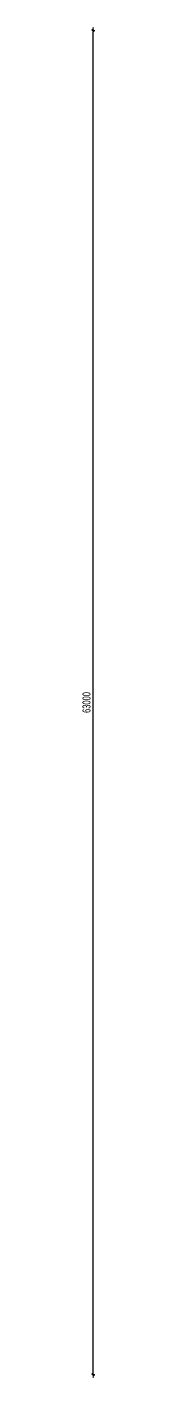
# Model space of a CAD drawing. Header units: millimetres. Extents: x 3174748 to 6019813, y -1021377 to -162175.
# Drawn here: x 3305520 to 3306149, y -540694 to -477379 of the extents above; entities that cross this region are included whole.
import ezdxf

# ---------------------------------------------------------------- set-up
doc = ezdxf.new("R2010")
doc.units = ezdxf.units.MM
doc.header["$LTSCALE"] = 60
doc.header["$MEASUREMENT"] = 0
doc.layers.get('DEFPOINTS').update_dxf_attribs({"lineweight": 0})
doc.layers.add('LC Dim', color=8, linetype='Continuous', lineweight=18)
doc.styles.add('HOATBIF', font='hoatbif.shx', dxfattribs={"width": 0.7})
doc.dimstyles.new('1-150', dxfattribs={"dimscale": 150, "dimtxt": 2.5, "dimasz": 0.35, "dimexe": 0.5, "dimexo": 0, "dimgap": 0.8, "dimtad": 1, "dimdec": 0, "dimzin": 0, "dimdsep": 46, "dimtxsty": 'HOATBIF', "dimblk1": 'DOT', "dimblk2": 'DOT', "dimsah": 1, "dimcen": -1, "dimdle": 1, "dimclrd": 256, "dimclre": 256, "dimclrt": 4, "dimadec": 3, "dimazin": 2, "dimtfac": 0.333333, "dimtdec": 0, "dimtix": 1, "dimtmove": 2, "dimatfit": 3, "dimldrblk": 'DOT', "dimfxl": 1, "dimtvp": 0.833333, "dimtolj": 1, "dimtzin": 0, "dimarcsym": 0})

# ---------------------------------------------------------------- blocks, each defined once
blk = doc.blocks.new('DOT')
at = {"layer": 'LC Dim'}
blk.add_line((-3, 0), (3, 0), dxfattribs=at)
at = {"layer": 'LC Dim', "color": 4}
blk.add_line((-1, -1), (1, 1), dxfattribs=at)
blk.add_lwpolyline([(0.5, 1), (-1, -0.5), (-0.5, -1), (1, 0.5)], close=True, dxfattribs=at)
blk = doc.blocks.new('*D28')
at = {"layer": 'DEFPOINTS', "color": 0, "ltscale": 0.3, "transparency": 16777216}
for p in [(3306074, -477537), (3306074, -477537), (3306074, -540537)]:
    blk.add_point(p, dxfattribs=at)
at = {"layer": 'LC Dim', "lineweight": -2, "ltscale": 0.3, "transparency": 16777216}
for p, q in [((3306074, -477537), (3306149, -477537)), ((3306074, -540484), (3306074, -477589)), ((3306074, -540537), (3306149, -540537))]:
    blk.add_line(p, q, dxfattribs=at)
at = {"layer": 'LC Dim', "lineweight": -2, "ltscale": 0.3, "transparency": 16777216, "xscale": 52.5, "yscale": 52.5, "zscale": 52.5}
for p, rotation in [((3306074, -477537), 90), ((3306074, -540537), 270)]:
    blk.add_blockref('DOT', p, dxfattribs=dict(at, rotation=rotation))
at = {"layer": 'LC Dim', "color": 4, "ltscale": 0.3, "transparency": 16777216, "insert": (3305766, -509037), "char_height": 375, "attachment_point": 5, "rotation": 90, "style": 'HOATBIF'}
blk.add_mtext('\\A1;63000', dxfattribs=at)

msp = doc.modelspace()

# ---------------------------------------------------------------- dimensions: what is measured, and where the dimension line sits
at = {"layer": 'LC Dim', "ltscale": 0.3}
dim = msp.add_linear_dim(base=(3306074, -477536.8), p1=(3306074, -540536.8), p2=(3306074, -477536.8), angle=90, dimstyle='1-150', dxfattribs=at)
dim.commit()
dim.dimension.update_dxf_attribs({"geometry": '*D28', "text_midpoint": (3305766.5, -509036.8)})

doc.saveas('drawing.dxf')
